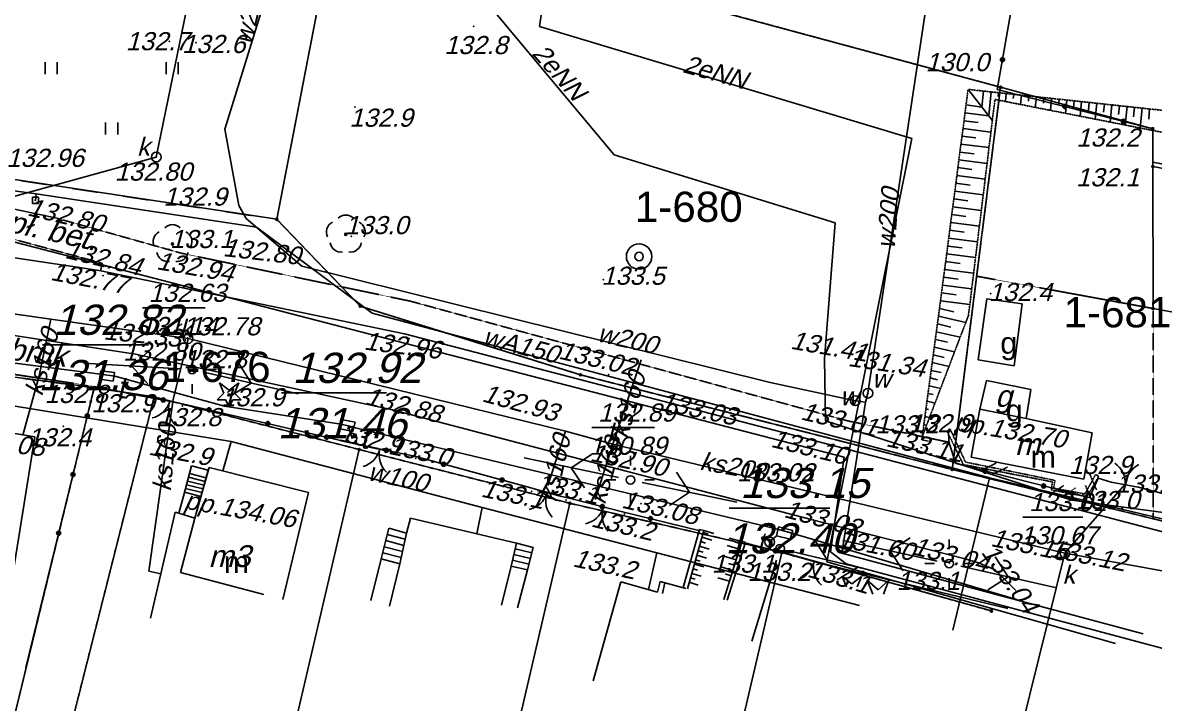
# Model space of a CAD drawing. Header units: millimetres. Extents: x -105266 to 178069, y 491 to 168574.
# Drawn here: x 30845 to 40214, y 80108 to 85741 of the extents above; entities that cross this region are included whole.
import ezdxf
from ezdxf.enums import TextEntityAlignment as Align

# ---------------------------------------------------------------- set-up
doc = ezdxf.new("R2010")
doc.units = ezdxf.units.MM
for name, pattern in [('1', [0]), ('14', [1, 1]), ('BGT', [0]), ('BUD', [0]), ('GDE', [0]), ('GUK', [2.8, 2.1, -0.7]), ('GUZ', [1.4, 0.7, -0.7]), ('KOC', [2.8, 2.1, -0.7]), ('KOJ', [0]), ('KOS', [2, 1, -1]), ('SCH', [0]), ('UPE', [0]), ('UPK', [0]), ('UPT', [0]), ('UPW', [0]), ('WSD', [2.45, 1.75, -0.7]), ('WSQ', [2.45, 1.75, -0.7])]:
    doc.linetypes.add(name, pattern=pattern)
for name, color, linetype in [('DZIALKI', 7, 'GDE'), ('EBTPO_L_2', 154, '1'), ('EBUOA_MZ_T_0', 14, 'Continuous'), ('EBUOA_T_0', 7, 'Continuous'), ('EBUPP_L_0', 7, '1'), ('EBUPP_MZ_L_1', 14, 'BUD'), ('KONTURY', 90, 'GUK'), ('NUMERY_DZIALEK', 7, 'Continuous'), ('PUNKTY', 7, 'Continuous'), ('SDROK_T_1', 11, 'Continuous'), ('SDRPK_L_0', 7, 'KOJ'), ('SDRPK_L_2', 11, 'KOC'), ('SDRPT_L_1', 7, '1'), ('SZOPO_L_0', 171, '1'), ('SZZPZ_L_1', 90, '1'), ('SZZPZ_L_2', 90, '1'), ('SZZPZ_L_3', 90, '1'), ('SZZPZ_L_7', 90, '1'), ('UEEOO_T_0', 1, 'Continuous'), ('UEEPA_L_0', 1, '1'), ('UEEPA_L_2', 1, '1'), ('UEEPON_L_0', 1, 'UPE'), ('UEEPON_L_3', 1, '14'), ('UKKOA_T_2', 23, 'Continuous'), ('UKKOC_T_0', 23, 'Continuous'), ('UKKOC_T_2', 14, 'Continuous'), ('UKKOO_T_2', 14, 'Continuous'), ('UKKPA_L_4', 14, '1'), ('UKKPOR_L_0', 14, 'UPK'), ('UTTOA_T_0', 30, 'Continuous'), ('UTTOC_T_0', 30, 'Continuous'), ('UTTPA_L_0', 30, '1'), ('UTTPA_L_2', 30, '1'), ('UTTPO_L_0', 30, 'UPT'), ('UTTPO_L_3', 30, '14'), ('UWWOA_T_0', 5, 'Continuous'), ('UWWOC_T_0', 5, 'Continuous'), ('UWWOO_T_0', 5, 'Continuous'), ('UWWPA_L_0', 5, '1'), ('UWWPO_L_0', 5, 'UPW'), ('UZYTKI', 90, 'GUZ'), ('WUKOS_T_1', 34, 'Continuous'), ('WUKOS_T_4', 34, 'Continuous'), ('WUKPS_L_0', 34, '1'), ('WUKPS_L_1', 34, '1'), ('WUKPS_L_2', 34, '1'), ('WUKPS_L_8', 34, '1')]:
    doc.layers.add(name, color=color, linetype=linetype)
doc.styles.get("Standard").update_dxf_attribs({"font": 'arial.ttf'})

# ---------------------------------------------------------------- blocks, each defined once
blk = doc.blocks.new('GRO')
at = {"linetype": 'Continuous'}
blk.add_circle((0, 0), 0.09, dxfattribs=at)

msp = doc.modelspace()

# ---------------------------------------------------------------- linework, layer by layer
at = {"layer": 'DZIALKI'}
for p, q in [((32948.92, 84113.63), (33447.92, 86690.63)), ((38940.92, 85206.63), (35549.92, 86121.63)), ((38940.92, 85206.63), (38540.92, 82043.63)), ((40199.92, 84863.63), (38940.92, 85206.63)), ((28154.92, 84838.63), (32948.92, 84113.63)), ((40200.92, 84550.63), (40199.92, 84863.63)), ((40419.92, 84509.63), (40200.92, 84550.63)), ((40200.92, 84550.63), (40202.92, 83375.63)), ((32948.92, 84113.63), (33639.92, 83394.63)), ((33639.92, 83394.63), (35462.92, 82826.63)), ((40202.92, 83375.63), (42171.92, 83016.63)), ((31437.92, 82720.63), (30364.92, 82860.63)), ((35462.92, 82826.63), (38540.92, 82043.63)), ((31437.92, 82720.63), (30338.92, 78201.63)), ((31932.92, 82643.63), (31075.92, 79251.63)), ((31932.92, 82643.63), (31437.92, 82720.63)), ((33630.92, 82208.63), (31932.92, 82643.63)), ((33630.92, 82208.63), (32839.92, 78817.63)), ((35374.92, 81763.63), (33630.92, 82208.63)), ((38540.92, 82043.63), (41849.92, 81232.63)), ((35374.92, 81763.63), (34586.92, 78388.63)), ((37130.92, 81357.63), (35374.92, 81763.63)), ((37130.92, 81357.63), (36333.92, 77957.63)), ((38864.92, 80872.63), (37130.92, 81357.63))]:
    msp.add_line(p, q, dxfattribs=at)
at = {"layer": 'EBTPO_L_2', "linetype": 'SCH'}
for p, q in [((32175.92, 81822.63), (32243.92, 82072.63)), ((32243.92, 82072.63), (32381.92, 82038.63)), ((32226.92, 82010.63), (32364.92, 81975.63)), ((32192.92, 81885.63), (32328.92, 81851.63)), ((32201.92, 81915.63), (32338.92, 81882.63)), ((32209.92, 81947.63), (32346.92, 81912.63)), ((32218.92, 81978.63), (32355.92, 81944.63)), ((32137.92, 81680.63), (32175.92, 81822.63)), ((32184.92, 81854.63), (32319.92, 81819.63)), ((33813.92, 81302.63), (33876.92, 81556.63)), ((33876.92, 81556.63), (34022.92, 81517.63)), ((33850.92, 81455.63), (34000.92, 81415.63)), ((33863.92, 81506.63), (34011.92, 81466.63)), ((34932.92, 81432.63), (35071.92, 81397.63)), ((33826.92, 81353.63), (33979.92, 81313.63)), ((33838.92, 81404.63), (33989.92, 81363.63)), ((34910.92, 81338.63), (35047.92, 81307.63)), ((34921.92, 81386.63), (35060.92, 81354.63)), ((35071.92, 81397.63), (35023.92, 81213.63)), ((34898.92, 81291.63), (35035.92, 81259.63)), ((36121.92, 81116.63), (36099.92, 81028.63)), ((36334.92, 81059.63), (36121.92, 81116.63)), ((36142.92, 81016.63), (36161.92, 81105.63))]:
    msp.add_line(p, q, dxfattribs=at)
at = {"layer": 'EBUPP_L_0', "linetype": '1'}
for p, q in [((38753.92, 82951.63), (38827.92, 83455.63)), ((38827.92, 83455.63), (39118.92, 83413.63)), ((39118.92, 83413.63), (39053.92, 82901.63)), ((39053.92, 82901.63), (38753.92, 82951.63)), ((38769.92, 82541.63), (38822.92, 82780.63)), ((38822.92, 82780.63), (39190.92, 82704.63)), ((39190.92, 82704.63), (39151.92, 82464.63)), ((38696.92, 82144.63), (38769.92, 82541.63)), ((38769.92, 82541.63), (39151.92, 82464.63)), ((39151.92, 82464.63), (39697.92, 82346.63)), ((30388.92, 82405.63), (30944.92, 82312.63)), ((30944.92, 82312.63), (30755.92, 81123.63)), ((39697.92, 82346.63), (39628.92, 81962.63)), ((39628.92, 81962.63), (38696.92, 82144.63)), ((32270.92, 81641.63), (32388.92, 82060.63)), ((32388.92, 82060.63), (33211.92, 81851.63)), ((33211.92, 81851.63), (32998.92, 80967.63)), ((31903.92, 80812.63), (32107.92, 81690.63)), ((32107.92, 81690.63), (32137.92, 81680.63)), ((32137.92, 81680.63), (32270.92, 81641.63)), ((34022.92, 81517.63), (34055.92, 81640.63)), ((34055.92, 81640.63), (34932.92, 81432.63)), ((33967.92, 81261.63), (34022.92, 81517.63)), ((34932.92, 81432.63), (34887.92, 81244.63)), ((33726.92, 80958.63), (33813.92, 81302.63)), ((33813.92, 81302.63), (33967.92, 81261.63)), ((34887.92, 81244.63), (35023.92, 81213.63)), ((35023.92, 81213.63), (34941.92, 80898.63)), ((35568.92, 80295.63), (35795.92, 81113.63)), ((35795.92, 81113.63), (36099.92, 81028.63))]:
    msp.add_line(p, q, dxfattribs=at)
at = {"layer": 'EBUPP_MZ_L_1', "linetype": 'BUD'}
for p, q in [((38769.92, 82541.63), (38822.92, 82780.63)), ((38822.92, 82780.63), (39190.92, 82704.63)), ((39190.92, 82704.63), (39151.92, 82464.63)), ((38696.92, 82144.63), (38769.92, 82541.63)), ((39151.92, 82464.63), (38769.92, 82541.63)), ((39151.92, 82464.63), (39697.92, 82346.63)), ((30388.92, 82405.63), (30944.92, 82312.63)), ((30944.92, 82312.63), (30755.92, 81123.63)), ((39697.92, 82346.63), (39628.92, 81962.63)), ((39628.92, 81962.63), (38696.92, 82144.63)), ((32311.92, 81788.63), (32381.92, 82038.63)), ((32381.92, 82038.63), (32388.92, 82060.63)), ((32388.92, 82060.63), (33211.92, 81851.63)), ((33211.92, 81851.63), (32998.92, 80967.63)), ((32270.92, 81641.63), (32311.92, 81788.63)), ((31903.92, 80812.63), (32107.92, 81690.63)), ((32107.92, 81690.63), (32137.92, 81680.63)), ((32137.92, 81680.63), (32270.92, 81641.63)), ((32270.92, 81641.63), (32150.92, 81191.63)), ((34022.92, 81517.63), (34055.92, 81640.63)), ((34055.92, 81640.63), (34932.92, 81432.63)), ((33967.92, 81261.63), (34022.92, 81517.63)), ((34932.92, 81432.63), (34887.92, 81244.63)), ((33726.92, 80958.63), (33813.92, 81302.63)), ((33813.92, 81302.63), (33967.92, 81261.63)), ((33967.92, 81261.63), (33882.92, 80911.63)), ((34807.92, 80919.63), (34887.92, 81244.63)), ((34887.92, 81244.63), (35023.92, 81213.63)), ((32150.92, 81191.63), (32840.92, 81008.63)), ((35023.92, 81213.63), (34941.92, 80898.63)), ((35568.92, 80295.63), (35795.92, 81113.63)), ((35795.92, 81113.63), (36099.92, 81028.63))]:
    msp.add_line(p, q, dxfattribs=at)
at = {"layer": 'KONTURY'}
for p, q in [((32948.92, 84113.63), (33447.92, 86690.63)), ((38940.92, 85206.63), (35549.92, 86121.63)), ((38742.92, 83642.63), (38940.92, 85206.63)), ((33639.92, 83394.63), (32948.92, 84113.63)), ((38742.92, 83642.63), (38540.92, 82043.63)), ((40202.92, 83375.63), (38742.92, 83642.63)), ((35462.92, 82826.63), (33639.92, 83394.63)), ((40204.92, 81635.63), (40202.92, 83375.63)), ((38540.92, 82043.63), (35462.92, 82826.63)), ((41849.92, 81232.63), (40204.92, 81635.63))]:
    msp.add_line(p, q, dxfattribs=at)
at = {"layer": 'SDRPK_L_0', "linetype": 'KOJ'}
for p, q in [((30334.92, 84290.63), (31127.92, 84122.63)), ((30444.92, 83845.63), (31295.92, 83717.63)), ((31295.92, 83717.63), (31490.92, 83688.63)), ((31490.92, 83688.63), (34004.92, 83164.63)), ((31778.92, 82997.63), (30355.92, 83214.63)), ((34004.92, 83164.63), (37522.92, 82249.63)), ((33906.92, 82535.63), (31778.92, 82997.63)), ((35725.92, 82058.63), (33906.92, 82535.63)), ((37522.92, 82249.63), (39147.92, 81825.63)), ((37372.92, 81630.63), (35725.92, 82058.63)), ((39147.92, 81825.63), (41929.92, 81095.63)), ((38635.92, 81305.63), (37372.92, 81630.63)), ((38758.92, 81270.63), (38635.92, 81305.63)), ((38895.92, 81212.63), (38758.92, 81270.63)), ((39065.92, 81040.63), (38895.92, 81212.63))]:
    msp.add_line(p, q, dxfattribs=at)
at = {"layer": 'SDRPK_L_2', "linetype": 'KOC'}
for p, q in [((30249.92, 84089.63), (31502.92, 83750.63)), ((31127.92, 84122.63), (32156.92, 83833.63)), ((32156.92, 83833.63), (34056.92, 83435.63)), ((31502.92, 83750.63), (31490.92, 83688.63)), ((34056.92, 83435.63), (37670.92, 82446.63)), ((29760.92, 82981.63), (31439.92, 82730.63)), ((37670.92, 82446.63), (38512.92, 82268.63))]:
    msp.add_line(p, q, dxfattribs=at)
at = {"layer": 'SDRPT_L_1', "linetype": 'KOS'}
for p, q in [((38496.92, 82361.63), (38524.92, 82373.63)), ((38632.92, 82083.63), (38496.92, 82361.63)), ((38524.92, 82373.63), (38649.92, 82104.63)), ((39369.92, 81940.63), (38632.92, 82083.63)), ((38649.92, 82104.63), (39389.92, 81953.63)), ((38902.92, 82095.63), (38774.92, 82034.63)), ((38996.92, 82062.63), (38868.92, 82001.63)), ((39638.92, 81840.63), (39726.92, 82001.63)), ((39752.92, 81986.63), (39655.92, 81817.63)), ((39679.92, 82003.63), (39734.92, 81873.63)), ((39726.92, 82001.63), (39752.92, 81986.63)), ((39463.92, 81911.63), (39345.92, 81833.63)), ((39360.92, 81874.63), (39369.92, 81940.63)), ((39389.92, 81953.63), (39380.92, 81888.63)), ((39380.92, 81888.63), (39638.92, 81840.63)), ((39561.92, 81891.63), (39443.92, 81813.63)), ((39642.92, 81911.63), (39697.92, 81781.63)), ((39655.92, 81817.63), (39360.92, 81874.63))]:
    msp.add_line(p, q, dxfattribs=at)
at = {"layer": 'SDRPT_L_1', "linetype": '1'}
for p, q in [((36311.92, 81065.63), (36448.92, 81546.63)), ((36483.92, 81537.63), (36347.92, 81055.63)), ((36448.92, 81546.63), (36483.92, 81537.63)), ((36797.92, 81447.63), (36649.92, 80968.63)), ((36676.92, 80961.63), (36827.92, 81440.63)), ((36827.92, 81440.63), (36797.92, 81447.63))]:
    msp.add_line(p, q, dxfattribs=at)
at = {"layer": 'SZOPO_L_0', "linetype": 'BGT'}
for p, q in [((38913.92, 85188.63), (39090.92, 86209.63)), ((40199.92, 84863.63), (38913.92, 85188.63)), ((40201.92, 84586.63), (40199.92, 84863.63)), ((42385.92, 84149.63), (40201.92, 84586.63)), ((31439.92, 82730.63), (30870.92, 80403.63)), ((31439.92, 82730.63), (31762.92, 82664.63)), ((31762.92, 82664.63), (32143.92, 82592.63)), ((32143.92, 82592.63), (33609.92, 82252.63)), ((38510.92, 82367.63), (38512.92, 82268.63)), ((38512.92, 82268.63), (38569.92, 82091.63)), ((33609.92, 82252.63), (34089.92, 82152.63)), ((34089.92, 82152.63), (35051.92, 81890.63)), ((38569.92, 82091.63), (39676.92, 81810.63)), ((35051.92, 81890.63), (35283.92, 81824.63)), ((39676.92, 81810.63), (39749.92, 81972.63)), ((39749.92, 81972.63), (39855.92, 81937.63)), ((39855.92, 81937.63), (40080.92, 81897.63)), ((40080.92, 81897.63), (41918.92, 81407.63)), ((35283.92, 81824.63), (35401.92, 81797.63)), ((35401.92, 81797.63), (35799.92, 81696.63)), ((35799.92, 81696.63), (36452.92, 81536.63)), ((36833.92, 81432.63), (37208.92, 81336.63)), ((37208.92, 81336.63), (37559.92, 81241.63)), ((37559.92, 81241.63), (39001.92, 80893.63))]:
    msp.add_line(p, q, dxfattribs=at)
for centre, radius in [((38956.92, 85434.63), 17), ((38956.92, 85434.63), 10), ((39472.92, 85047.63), 17), ((39472.92, 85047.63), 10), ((39957.92, 84924.63), 17), ((39957.92, 84924.63), 10), ((32008.92, 82618.63), 17), ((32008.92, 82618.63), 10), ((32387.92, 82536.63), 17), ((32387.92, 82536.63), 10), ((31380.92, 82487.63), 17), ((31380.92, 82487.63), 10), ((32874.92, 82423.63), 17), ((32874.92, 82423.63), 10), ((33361.92, 82310.63), 17), ((33361.92, 82310.63), 10), ((33854.92, 82201.63), 17), ((33854.92, 82201.63), 10), ((34330.92, 82086.63), 17), ((34330.92, 82086.63), 10), ((31261.92, 82001.63), 17), ((31261.92, 82001.63), 10), ((38811.92, 82029.63), 17), ((38811.92, 82029.63), 10), ((34813.92, 81955.63), 17), ((34813.92, 81955.63), 10), ((39296.92, 81906.63), 17), ((39296.92, 81906.63), 10), ((35643.92, 81736.63), 17), ((35643.92, 81736.63), 10), ((36042.92, 81637.63), 17), ((36042.92, 81637.63), 10), ((31142.92, 81516.63), 17), ((31142.92, 81516.63), 10), ((37075.92, 81370.63), 17), ((37075.92, 81370.63), 10), ((37802.92, 81182.63), 17), ((37802.92, 81182.63), 10)]:
    msp.add_circle(centre, radius, dxfattribs=at)
at = {"layer": 'SZOPO_L_0', "linetype": '1'}
for centre, start, end in [((31870.92, 82664.63), 283.000166, 342.999835), ((32252.92, 82546.63), 163.000165, 222.999835), ((33607.92, 82260.63), 286.000165, 345.999835), ((33995.92, 82164.63), 166.000165, 225.999835), ((39773.92, 81929.63), 356.000165, 55.999835), ((40173.92, 81903.63), 116.000165, 175.999834), ((34995.92, 81908.63), 282.000165, 341.999834), ((35375.92, 81782.63), 162.000165, 221.999835), ((35461.92, 81789.63), 282.000165, 341.999834), ((35841.92, 81665.63), 162.000165, 221.999835), ((37200.92, 81320.63), 288.000165, 347.999835), ((37590.92, 81234.63), 168.000166, 227.999835)]:
    msp.add_arc(centre, 200, start, end, dxfattribs=at)
at = {"layer": 'SZZPZ_L_1', "linetype": '1'}
for p, q in [((32474.92, 82760.63), (32554.92, 82700.63)), ((32510.92, 82674.63), (32474.92, 82760.63)), ((32554.92, 82700.63), (32634.92, 82760.63)), ((32634.92, 82760.63), (32598.92, 82674.63)), ((32454.92, 82620.63), (32510.92, 82674.63)), ((32598.92, 82674.63), (32654.92, 82620.63)), ((32524.92, 82620.63), (32454.92, 82620.63)), ((32554.92, 82560.63), (32524.92, 82620.63)), ((32584.92, 82620.63), (32554.92, 82560.63)), ((32654.92, 82620.63), (32584.92, 82620.63)), ((37628.92, 81157.63), (37708.92, 81097.63)), ((37664.92, 81071.63), (37628.92, 81157.63)), ((37708.92, 81097.63), (37788.92, 81157.63)), ((37788.92, 81157.63), (37752.92, 81071.63))]:
    msp.add_line(p, q, dxfattribs=at)
msp.add_circle((32554.92, 82660.63), 9, dxfattribs=at)
msp.add_point((32554.92, 82660.63), dxfattribs=at)
at = {"layer": 'SZZPZ_L_2', "linetype": '1'}
for centre in [(33519.92, 83988.63), (32085.92, 83909.63)]:
    msp.add_circle(centre, 9, dxfattribs=at)
for centre, start, end in [((33519.92, 84058.63), 45.000637, 134.999363), ((32085.92, 83979.63), 45.000637, 134.999363), ((33449.92, 84008.63), 117.000637, 206.999363), ((33589.91, 84008.63), 333.000637, 62.999363), ((32015.92, 83929.63), 117.000637, 206.999363), ((32155.91, 83929.63), 333.000637, 62.999363), ((33479.92, 83932.63), 189.000636, 278.999364), ((33559.92, 83932.63), 261.000636, 350.999364), ((32045.92, 83853.63), 189.000636, 278.999364), ((32125.92, 83853.63), 261.000636, 350.999364)]:
    msp.add_arc(centre, 90, start, end, dxfattribs=at)
for p in [(33519.92, 83988.63), (32085.92, 83909.63)]:
    msp.add_point(p, dxfattribs=at)
at = {"layer": 'SZZPZ_L_3', "linetype": '1'}
for p, q in [((37836.92, 81127.63), (37926.92, 81047.63)), ((37882.92, 81011.63), (37836.92, 81127.63)), ((37926.92, 81047.63), (38016.92, 81127.63)), ((38016.92, 81127.63), (37970.92, 81011.63))]:
    msp.add_line(p, q, dxfattribs=at)
at = {"layer": 'SZZPZ_L_7', "linetype": '1'}
for p, q in [((31031.92, 85314.63), (31031.92, 85414.63)), ((31131.92, 85314.63), (31131.92, 85414.63)), ((32031.92, 85314.63), (32031.92, 85414.63)), ((32131.92, 85314.63), (32131.92, 85414.63)), ((31531.92, 84914.63), (31531.92, 84814.63)), ((31631.92, 84914.63), (31631.92, 84814.63))]:
    msp.add_line(p, q, dxfattribs=at)
at = {"layer": 'UEEPA_L_0', "linetype": '1'}
for centre in [(32248.92, 82870.63), (35876.92, 81956.63), (38514.92, 81264.63)]:
    msp.add_circle(centre, 35, dxfattribs=at)
at = {"layer": 'UEEPA_L_2', "linetype": '1'}
for p, q in [((32248.92, 82990.63), (32248.92, 83070.63)), ((32128.92, 82870.63), (32048.92, 82870.63)), ((32368.92, 82870.63), (32448.92, 82870.63)), ((32248.92, 82750.63), (32248.92, 82670.63)), ((35876.92, 82076.63), (35876.92, 82156.63)), ((35756.92, 81956.63), (35676.92, 81956.63)), ((35996.92, 81956.63), (36076.92, 81956.63)), ((35876.92, 81836.63), (35876.92, 81756.63)), ((38514.92, 81384.63), (38514.92, 81464.63)), ((38394.92, 81264.63), (38314.92, 81264.63)), ((38634.92, 81264.63), (38714.92, 81264.63)), ((38514.92, 81144.63), (38514.92, 81064.63))]:
    msp.add_line(p, q, dxfattribs=at)
for centre in [(32248.92, 82870.63), (35876.92, 81956.63), (38514.92, 81264.63)]:
    msp.add_circle(centre, 35, dxfattribs=at)
at = {"layer": 'UEEPON_L_0', "linetype": 'UPE'}
for p, q in [((35124.92, 85709.63), (35316.92, 87127.63)), ((35741.92, 84647.63), (34770.92, 85809.63)), ((38205.92, 84782.63), (35124.92, 85709.63)), ((37501.92, 81279.63), (38205.92, 84782.63)), ((37571.92, 84084.63), (35741.92, 84647.63)), ((37483.92, 82960.63), (37571.92, 84084.63)), ((37491.92, 82446.63), (37483.92, 82960.63)), ((38344.92, 82169.63), (37491.92, 82446.63)), ((39530.92, 81788.63), (38344.92, 82169.63)), ((40388.92, 81674.63), (39530.92, 81788.63)), ((39891.92, 80602.63), (37501.92, 81279.63))]:
    msp.add_line(p, q, dxfattribs=at)
at = {"layer": 'UEEPON_L_3', "linetype": '1'}
for p, q in [((31749.92, 82899.63), (31897.92, 83031.63)), ((32148.92, 82876.63), (31350.92, 82922.63)), ((32735.92, 82758.63), (32630.92, 82926.63)), ((31749.92, 82899.63), (31880.92, 82751.63)), ((32345.92, 82848.63), (33125.92, 82668.63)), ((32735.92, 82758.63), (32567.92, 82653.63)), ((35386.92, 82057.63), (35552.92, 82166.63)), ((35778.92, 81976.63), (34995.92, 82139.63)), ((35386.92, 82057.63), (35495.92, 81892.63)), ((36366.92, 81855.63), (36257.92, 82020.63)), ((35974.92, 81936.63), (36757.92, 81773.63)), ((36366.92, 81855.63), (36200.92, 81746.63)), ((38416.92, 81285.63), (37634.92, 81455.63)), ((38025.92, 81370.63), (38192.92, 81477.63)), ((38025.92, 81370.63), (38133.92, 81204.63)), ((38612.92, 81242.63), (39392.92, 81065.63)), ((39002.92, 81153.63), (38896.92, 81321.63)), ((39002.92, 81153.63), (38834.92, 81048.63))]:
    msp.add_line(p, q, dxfattribs=at)
at = {"layer": 'UKKOC_T_2', "linetype": 'Continuous'}
for p, q in [((31835.92, 83380.63), (32356.92, 83380.63)), ((35555.92, 82389.63), (36076.92, 82389.63)), ((39123.92, 81648.63), (39622.92, 81648.63))]:
    msp.add_line(p, q, dxfattribs=at)
at = {"layer": 'UKKPA_L_4'}
for centre in [(31950.92, 84628.63), (32214.92, 83126.63), (33572.92, 82302.63), (35731.92, 82252.63), (39472.92, 81349.63)]:
    msp.add_circle(centre, 40, dxfattribs=at)
for p in [(31950.92, 84628.63), (32214.92, 83126.63), (37842.92, 82674.63), (37738.92, 82612.63), (33572.92, 82302.63), (35731.92, 82252.63), (37028.92, 81443.63), (39472.92, 81349.63)]:
    msp.add_point(p, dxfattribs=at)
at = {"layer": 'UKKPOR_L_0', "linetype": 'UPK'}
for p, q in [((31950.92, 84628.63), (32671.92, 88128.63)), ((30373.92, 84193.63), (31950.92, 84628.63)), ((30049.92, 83430.63), (31078.92, 83286.63)), ((31078.92, 83286.63), (30980.92, 82817.63)), ((31078.92, 83286.63), (32214.92, 83126.63)), ((32214.92, 83126.63), (32089.92, 82622.63)), ((32214.92, 83126.63), (35339.92, 82361.63)), ((35731.92, 82252.63), (35964.92, 82951.63)), ((30980.92, 82817.63), (30845.92, 82328.63)), ((32089.92, 82622.63), (31890.92, 81201.63)), ((35339.92, 82361.63), (35192.92, 81909.63)), ((35339.92, 82361.63), (35731.92, 82252.63)), ((35731.92, 82252.63), (35585.92, 81795.63)), ((35731.92, 82252.63), (39472.92, 81349.63)), ((39472.92, 81349.63), (39972.92, 81921.63)), ((38848.92, 78830.63), (39472.92, 81349.63)), ((39472.92, 81349.63), (41823.92, 80927.63)), ((31890.92, 81201.63), (31988.92, 81178.63))]:
    msp.add_line(p, q, dxfattribs=at)
at = {"layer": 'UTTOC_T_0', "linetype": 'Continuous'}
for p, q in [((31008.92, 83074.63), (31885.92, 83074.63)), ((32987.92, 82676.63), (33856.92, 82676.63)), ((36693.92, 81723.63), (37526.92, 81723.63))]:
    msp.add_line(p, q, dxfattribs=at)
at = {"layer": 'UTTPA_L_0', "linetype": '1'}
msp.add_line((37086.92, 81495.63), (37028.92, 81443.63), dxfattribs=at)
msp.add_circle((37028.92, 81443.63), 40, dxfattribs=at)
at = {"layer": 'UTTPA_L_2', "linetype": '1'}
msp.add_circle((37115.92, 81388.63), 35, dxfattribs=at)
at = {"layer": 'UTTPO_L_0', "linetype": 'UPT'}
for p, q in [((28123.92, 83259.63), (31488.92, 82832.63)), ((31479.92, 82790.63), (31490.92, 82860.63)), ((31488.92, 82832.63), (31608.92, 82815.63)), ((31490.92, 82860.63), (31605.92, 82845.63)), ((31605.92, 82845.63), (31593.92, 82773.63)), ((31593.92, 82773.63), (31479.92, 82790.63)), ((31608.92, 82815.63), (32516.92, 82568.63)), ((32516.92, 82568.63), (33478.92, 82419.63)), ((33463.92, 82381.63), (33482.92, 82455.63)), ((33482.92, 82455.63), (33598.92, 82433.63)), ((33578.92, 82357.63), (33463.92, 82381.63)), ((33478.92, 82419.63), (33540.92, 82403.63)), ((33540.92, 82403.63), (33572.92, 82302.63)), ((33540.92, 82403.63), (33600.92, 82388.63)), ((33598.92, 82433.63), (33578.92, 82357.63)), ((33600.92, 82388.63), (37094.92, 81549.63)), ((37102.92, 81569.63), (37086.92, 81495.63)), ((37094.92, 81549.63), (37213.92, 81517.63)), ((37219.92, 81537.63), (37102.92, 81569.63)), ((37198.92, 81466.63), (37219.92, 81537.63)), ((37213.92, 81517.63), (39073.92, 80966.63)), ((37086.92, 81495.63), (37198.92, 81466.63))]:
    msp.add_line(p, q, dxfattribs=at)
at = {"layer": 'UTTPO_L_3', "linetype": '1'}
for p, q in [((37504.92, 81295.63), (37400.92, 81463.63)), ((37212.92, 81365.63), (37893.92, 81201.63)), ((37086.92, 81292.63), (36880.92, 80623.63)), ((37757.92, 81234.63), (37588.92, 81130.63))]:
    msp.add_line(p, q, dxfattribs=at)
at = {"layer": 'UWWPA_L_0', "linetype": '1'}
for p, q in [((30925.92, 84245.63), (30925.92, 84295.63)), ((30925.92, 84295.63), (30975.92, 84295.63)), ((30975.92, 84245.63), (30925.92, 84245.63)), ((30975.92, 84295.63), (30975.92, 84245.63))]:
    msp.add_line(p, q, dxfattribs=at)
for centre, radius in [((35947.92, 83805.63), 105), ((35947.92, 83805.63), 35), ((37738.92, 82612.63), 40), ((37842.92, 82674.63), 40)]:
    msp.add_circle(centre, radius, dxfattribs=at)
msp.add_point((30950.92, 84270.63), dxfattribs=at)
at = {"layer": 'UWWPO_L_0', "linetype": 'UPW'}
for p, q in [((32519.92, 84859.63), (32948.92, 86249.63)), ((37842.92, 82674.63), (38318.92, 85839.63)), ((32634.92, 84227.63), (32519.92, 84859.63)), ((32462.92, 83487.63), (28101.92, 84621.63)), ((30956.92, 84324.63), (29106.92, 84565.63)), ((30956.92, 84324.63), (30950.92, 84270.63)), ((32781.92, 84047.63), (30956.92, 84324.63)), ((32694.92, 84121.63), (32634.92, 84227.63)), ((33156.92, 83725.63), (32694.92, 84121.63)), ((33738.92, 83336.63), (32781.92, 84047.63)), ((33156.92, 83725.63), (37033.92, 82762.63)), ((37645.92, 82146.63), (32462.92, 83487.63)), ((38848.92, 81974.63), (33738.92, 83336.63)), ((37033.92, 82762.63), (37738.92, 82612.63)), ((32571.92, 82275.63), (30176.92, 82667.63)), ((37823.92, 82601.63), (37842.92, 82674.63)), ((37626.92, 81351.63), (37823.92, 82601.63)), ((37738.92, 82612.63), (37823.92, 82601.63)), ((32571.92, 82275.63), (32502.92, 82031.63)), ((34647.92, 81729.63), (32571.92, 82275.63)), ((37531.92, 81361.63), (37645.92, 82146.63)), ((38848.92, 81974.63), (38544.92, 80712.63)), ((41019.92, 81457.63), (38848.92, 81974.63)), ((34647.92, 81729.63), (34603.92, 81511.63)), ((36094.92, 81354.63), (34647.92, 81729.63)), ((36094.92, 81354.63), (36024.92, 81049.63)), ((37771.92, 80916.63), (36094.92, 81354.63)), ((37661.92, 81262.63), (37531.92, 81361.63)), ((40120.92, 80682.63), (37626.92, 81351.63)), ((40770.92, 80432.63), (37661.92, 81262.63))]:
    msp.add_line(p, q, dxfattribs=at)
at = {"layer": 'UZYTKI'}
for p, q in [((33447.92, 86690.63), (32948.92, 84113.63)), ((38940.92, 85206.63), (35549.92, 86121.63)), ((38742.92, 83642.63), (38940.92, 85206.63)), ((28154.92, 84838.63), (32948.92, 84113.63)), ((32948.92, 84113.63), (33639.92, 83394.63)), ((38540.92, 82043.63), (38742.92, 83642.63)), ((40202.92, 83375.63), (38742.92, 83642.63)), ((33639.92, 83394.63), (35462.92, 82826.63)), ((40204.92, 81635.63), (40202.92, 83375.63)), ((31437.92, 82720.63), (30364.92, 82860.63)), ((35462.92, 82826.63), (38540.92, 82043.63)), ((30338.92, 78201.63), (31437.92, 82720.63)), ((31932.92, 82643.63), (31075.92, 79251.63)), ((31437.92, 82720.63), (31932.92, 82643.63)), ((33630.92, 82208.63), (31932.92, 82643.63)), ((35374.92, 81763.63), (33630.92, 82208.63)), ((38540.92, 82043.63), (40204.92, 81635.63)), ((37130.92, 81357.63), (35374.92, 81763.63)), ((41849.92, 81232.63), (40204.92, 81635.63)), ((38864.92, 80872.63), (37130.92, 81357.63))]:
    msp.add_line(p, q, dxfattribs=at)
at = {"layer": 'WUKPS_L_0', "linetype": '1'}
for p in [(31167.92, 84103.63), (33566.92, 83972.63), (32056.92, 83865.63), (32673.92, 83869.63), (32185.92, 83801.63), (31530.92, 83724.63), (31508.92, 83647.63), (32144.92, 83237.63), (32157.92, 83244.63), (32191.92, 83113.63), (32211.92, 83130.63), (34043.92, 83126.63), (31804.92, 82987.63), (32259.92, 82840.63), (32260.92, 82876.63), (35695.92, 82827.63), (31441.92, 82704.63), (31759.92, 82660.63), (32545.92, 82653.63), (32166.92, 82567.63), (36231.92, 82591.63), (33957.92, 82511.63), (37690.92, 82440.63), (38517.92, 82374.63), (38291.92, 82304.63), (33689.92, 82226.63), (37534.92, 82238.63), (38513.92, 82257.63), (34098.92, 82136.63), (35772.92, 82053.63), (35795.92, 82041.63), (39742.92, 81995.63), (40117.92, 81891.63), (35057.92, 81863.63), (35342.92, 81791.63), (39697.92, 81801.63), (35963.92, 81759.63), (35824.92, 81674.63), (37389.92, 81624.63), (36850.92, 81430.63), (37225.92, 81327.63), (39673.92, 81342.63), (37572.92, 81231.63), (38516.92, 81268.63), (38693.92, 81289.63), (38934.92, 81166.63)]:
    msp.add_point(p, dxfattribs=at)
at = {"layer": 'WUKPS_L_1', "linetype": '1'}
for p, q in [((38871.92, 84933.63), (38671.92, 85188.63)), ((38799.92, 85174.63), (38785.92, 85042.63)), ((38862.92, 85167.63), (38842.92, 84971.63)), ((38923.92, 85160.63), (38920.92, 85130.63)), ((38986.92, 85154.63), (38980.92, 85088.63)), ((39049.92, 85147.63), (39045.92, 85112.63)), ((39112.92, 85141.63), (39104.92, 85064.63)), ((39174.92, 85133.63), (39170.92, 85092.63)), ((39237.92, 85127.63), (39227.92, 85039.63)), ((39299.92, 85120.63), (39295.92, 85074.63)), ((39361.92, 85114.63), (39352.92, 85015.63)), ((39424.92, 85107.63), (39419.92, 85055.63)), ((39487.92, 85100.63), (39476.92, 84991.63)), ((39549.92, 85093.63), (39543.92, 85036.63)), ((39611.92, 85087.63), (39600.92, 84966.63)), ((39674.92, 85080.63), (39668.92, 85017.63)), ((39737.92, 85074.63), (39723.92, 84942.63)), ((38645.92, 84994.63), (38843.92, 84969.63)), ((38654.92, 85059.63), (38785.92, 85042.63)), ((39800.92, 85066.63), (39792.92, 84999.63)), ((39862.92, 85060.63), (39847.92, 84918.63)), ((39924.92, 85053.63), (39917.92, 84979.63)), ((39987.92, 85047.63), (39972.92, 84893.63)), ((40049.92, 85040.63), (40041.92, 84961.63)), ((40112.92, 85033.63), (40096.92, 84869.63)), ((40174.92, 85026.63), (40166.92, 84941.63)), ((38637.92, 84929.63), (38753.92, 84915.63)), ((38621.92, 84800.63), (38736.92, 84786.63)), ((38629.92, 84864.63), (38859.92, 84835.63)), ((38612.92, 84735.63), (38843.92, 84706.63)), ((38595.92, 84605.63), (38828.92, 84576.63)), ((38603.92, 84670.63), (38720.92, 84655.63)), ((38587.92, 84541.63), (38703.92, 84526.63)), ((38578.92, 84476.63), (38811.92, 84446.63)), ((38561.92, 84346.63), (38796.92, 84316.63)), ((38570.92, 84411.63), (38687.92, 84396.63)), ((38552.92, 84282.63), (38670.92, 84267.63)), ((38536.92, 84152.63), (38653.92, 84137.63)), ((38544.92, 84217.63), (38780.92, 84187.63)), ((38528.92, 84086.63), (38764.92, 84057.63)), ((38510.92, 83957.63), (38748.92, 83927.63)), ((38519.92, 84022.63), (38638.92, 84007.63)), ((38502.92, 83892.63), (38621.92, 83877.63)), ((38485.92, 83763.63), (38605.92, 83748.63)), ((38493.92, 83828.63), (38732.92, 83797.63)), ((38477.92, 83698.63), (38716.92, 83668.63)), ((38468.92, 83633.63), (38588.92, 83618.63)), ((38451.92, 83504.63), (38572.92, 83489.63)), ((38459.92, 83569.63), (38700.92, 83538.63)), ((38443.92, 83439.63), (38685.92, 83409.63)), ((38425.92, 83311.63), (38652.92, 83259.63)), ((38435.92, 83375.63), (38554.92, 83347.63)), ((38417.92, 83247.63), (38527.92, 83221.63)), ((38400.92, 83119.63), (38501.92, 83096.63)), ((38408.92, 83183.63), (38605.92, 83137.63)), ((38391.92, 83056.63), (38558.92, 83017.63)), ((38374.92, 82927.63), (38513.92, 82895.63)), ((38382.92, 82992.63), (38473.92, 82970.63)), ((38365.92, 82863.63), (38447.92, 82845.63)), ((38348.92, 82736.63), (38443.92, 82712.63)), ((38356.92, 82800.63), (38418.92, 82785.63)), ((38339.92, 82672.63), (38382.92, 82662.63)), ((38321.92, 82544.63), (38343.92, 82539.63)), ((38331.92, 82609.63), (38397.92, 82592.63)), ((38313.92, 82480.63), (38350.92, 82472.63)), ((38296.92, 82353.63), (38304.92, 82350.63)), ((38304.92, 82416.63), (38317.92, 82411.63)), ((38287.92, 82289.63), (38342.92, 82276.63)), ((38278.92, 82224.63), (38292.92, 82222.63)), ((36479.92, 81520.63), (36520.92, 81508.63)), ((36484.92, 81537.63), (36566.92, 81513.63)), ((36458.92, 81446.63), (36498.92, 81433.63)), ((36468.92, 81483.63), (36550.92, 81459.63)), ((36694.92, 81474.63), (36797.92, 81447.63)), ((36790.92, 81428.63), (36740.92, 81443.63)), ((36426.92, 81333.63), (36505.92, 81310.63)), ((36436.92, 81370.63), (36477.92, 81359.63)), ((36447.92, 81408.63), (36527.92, 81384.63)), ((36750.92, 81295.63), (36650.92, 81325.63)), ((36777.92, 81383.63), (36677.92, 81414.63)), ((36763.92, 81340.63), (36714.92, 81355.63)), ((36405.92, 81258.63), (36482.92, 81236.63)), ((36415.92, 81296.63), (36454.92, 81285.63)), ((36722.92, 81207.63), (36625.92, 81237.63)), ((36736.92, 81252.63), (36687.92, 81266.63)), ((36373.92, 81145.63), (36411.92, 81135.63)), ((36383.92, 81183.63), (36460.92, 81161.63)), ((36394.92, 81221.63), (36432.92, 81209.63)), ((36695.92, 81119.63), (36600.92, 81147.63)), ((36709.92, 81164.63), (36661.92, 81178.63)), ((36362.92, 81109.63), (36437.92, 81086.63))]:
    msp.add_line(p, q, dxfattribs=at)
at = {"layer": 'WUKPS_L_1', "linetype": 'WSD'}
for p, q in [((38893.92, 85105.63), (38674.92, 83317.63)), ((40619.92, 84766.63), (38893.92, 85105.63)), ((38674.92, 83317.63), (38291.92, 82315.63)), ((36484.92, 81537.63), (36347.92, 81055.63)), ((36797.92, 81447.63), (36649.92, 80968.63))]:
    msp.add_line(p, q, dxfattribs=at)
at = {"layer": 'WUKPS_L_2', "linetype": 'WSQ'}
for p, q in [((38441.92, 83425.63), (38671.92, 85188.63)), ((38671.92, 85188.63), (40575.92, 84983.63)), ((38291.92, 82315.63), (38441.92, 83425.63))]:
    msp.add_line(p, q, dxfattribs=at)
at = {"layer": 'WUKPS_L_8', "linetype": '1'}
for p in [(34578.92, 85711.63), (32058.92, 85587.63), (32278.92, 85576.63), (33596.92, 85042.63), (32515.92, 84282.63), (35651.92, 83613.63), (38859.92, 83499.63), (31180.92, 82400.63), (32397.92, 82133.63), (35839.92, 81151.63)]:
    msp.add_point(p, dxfattribs=at)

# ---------------------------------------------------------------- block references
at = {"layer": 'PUNKTY', "xscale": 100, "yscale": 100, "zscale": 100}
for p in [(38940.92, 85206.63), (40199.92, 84863.63), (40200.92, 84550.63), (32948.92, 84113.63), (33639.92, 83394.63), (40202.92, 83375.63), (35462.92, 82826.63), (31437.92, 82720.63), (31932.92, 82643.63), (33630.92, 82208.63), (38540.92, 82043.63), (35374.92, 81763.63), (37130.92, 81357.63), (38864.92, 80872.63)]:
    msp.add_blockref('GRO', p, dxfattribs=at)

# ---------------------------------------------------------------- texts
at = {"layer": 'EBUOA_MZ_T_0', "oblique": 15}
for s, p in [('g', (38964.92, 82623.63)), ('m', (39162.92, 82252.63)), ('m3', (32556.92, 81326.63))]:
    msp.add_text(s, height=180, dxfattribs=at).set_placement(p, align=Align.MIDDLE)
at = {"layer": 'EBUOA_T_0'}
for s, p in [('g', (38938.92, 83180.63)), ('g', (38983.92, 82622.63)), ('m', (39188.92, 82239.63)), ('m', (32509.92, 81367.63))]:
    msp.add_text(s, height=180, dxfattribs=at).set_placement(p, align=Align.TOP_LEFT)
at = {"layer": 'NUMERY_DZIALEK'}
for s, p in [('1-680', (35912.92, 84342.63)), ('1-681', (39461.92, 83469.63)), ('1-676', (32004.92, 83017.63))]:
    msp.add_text(s, height=250, dxfattribs=at).set_placement(p, align=Align.TOP_LEFT)
at = {"layer": 'SDROK_T_1', "oblique": 15}
for s, rotation, p in [('ch. pł. bet.', 347.490007, (30891.92, 84043.63)), ('ch. polbruk', 352.619998, (30595.92, 83038.63))]:
    msp.add_text(s, height=180, rotation=rotation, dxfattribs=at).set_placement(p, align=Align.MIDDLE)
at = {"layer": 'UEEOO_T_0', "oblique": 15}
for rotation, p in [(311.489992, (35287.92, 85331.63)), (344.250011, (36578.92, 85332.63))]:
    msp.add_text('2eNN', height=150, rotation=rotation, dxfattribs=at).set_placement(p, align=Align.MIDDLE)
at = {"layer": 'UKKOA_T_2', "oblique": 15}
for p in [(31842.92, 84718.63), (32193.92, 83213.63), (35734.92, 82352.63), (39504.92, 81177.63)]:
    msp.add_text('k', height=150, dxfattribs=at).set_placement(p, align=Align.MIDDLE)
at = {"layer": 'UKKOC_T_0', "oblique": 15}
msp.add_text('132.80', height=150, dxfattribs=at).set_placement((31926.92, 84508.63), align=Align.MIDDLE)
at = {"layer": 'UKKOC_T_2', "oblique": 15}
for s, p in [('132.63', (31888.92, 83580.63)), ('131.14', (31815.92, 83305.63)), ('132.89', (35608.92, 82589.63)), ('130.89', (35535.92, 82314.63)), ('133.01', (39176.92, 81848.63)), ('130.67', (39103.92, 81573.63))]:
    msp.add_text(s, height=150, dxfattribs=at).set_placement(p, align=Align.TOP_LEFT)
for s, rotation, p in [('132.33', 354.149988, (31837.92, 83162.63)), ('133.15', 348.480002, (39180.92, 81420.63))]:
    msp.add_text(s, height=150, rotation=rotation, dxfattribs=at).set_placement(p, align=Align.MIDDLE)
at = {"layer": 'UKKOO_T_2', "oblique": 15}
for s, rotation, p in [('ks160', 75.33001, (31001.92, 82933.63)), ('ks160', 73.530009, (35853.92, 82579.63)), ('ks160', 85.139992, (32017.92, 82142.63)), ('ks160', 77.039989, (35245.92, 82055.63)), ('ks160', 74.699993, (35663.92, 82035.63)), ('ks200', 350.009991, (36731.92, 82071.63))]:
    msp.add_text(s, height=150, rotation=rotation, dxfattribs=at).set_placement(p, align=Align.MIDDLE)
at = {"layer": 'UTTOA_T_0', "oblique": 15}
for height, p in [(180, (31656.92, 82721.63)), (180, (33669.92, 82304.63)), (150, (36954.92, 81444.63))]:
    msp.add_text('t', height=height, dxfattribs=at).set_placement(p, align=Align.MIDDLE)
at = {"layer": 'UTTOC_T_0', "oblique": 15}
for s, p in [('132.82', (31097.92, 83407.63)), ('132.92', (33077.92, 83009.63)), ('131.36', (30974.92, 82949.63)), ('131.46', (32954.92, 82551.63)), ('133.15', (36783.92, 82056.63)), ('132.40', (36660.92, 81598.63))]:
    msp.add_text(s, height=250, dxfattribs=at).set_placement(p, align=Align.TOP_LEFT)
msp.add_text('131.60', height=150, rotation=349.200013, dxfattribs=at).set_placement((37911.92, 81419.63), align=Align.MIDDLE)
at = {"layer": 'UWWOA_T_0', "oblique": 15}
for p in [(37952.92, 82794.63), (37687.92, 82649.63)]:
    msp.add_text('w', height=150, dxfattribs=at).set_placement(p, align=Align.MIDDLE)
at = {"layer": 'UWWOC_T_0', "oblique": 15}
msp.add_text('132.96', height=150, dxfattribs=at).set_placement((31030.92, 84622.63), align=Align.MIDDLE)
for s, rotation, p in [('131.41', 350.190008, (37523.92, 83062.63)), ('131.34', 351.540008, (38000.92, 82927.63))]:
    msp.add_text(s, height=150, rotation=rotation, dxfattribs=at).set_placement(p, align=Align.MIDDLE)
at = {"layer": 'UWWOO_T_0', "oblique": 15}
for s, rotation, p in [('w200', 76.499994, (32722.92, 85811.63)), ('w200', 85.320008, (38008.92, 84120.63)), ('w200', 347.30999, (35853.92, 83123.63)), ('wA150', 345.419995, (34971.92, 83070.63)), ('w100', 348.209991, (33954.92, 81979.63))]:
    msp.add_text(s, height=150, rotation=rotation, dxfattribs=at).set_placement(p, align=Align.MIDDLE)
at = {"layer": 'WUKOS_T_1', "oblique": 15}
for s, rotation, p in [('132.80', 346.680001, (31205.92, 84146.63)), ('132.80', 353.430004, (32825.92, 83847.63)), ('132.84', 346.500012, (31516.92, 83793.63)), ('132.94', 350.190008, (32275.92, 83720.63)), ('132.77', 349.200013, (31397.92, 83626.63)), ('132.96', 352.799987, (33992.92, 83070.63)), ('133.02', 346.769996, (35604.92, 82961.63)), ('132.93', 344.43, (34968.92, 82595.63)), ('132.88', 345.50999, (33999.92, 82577.63)), ('133.03', 348.030001, (36440.92, 82545.63)), ('133.01', 346.769996, (37607.92, 82458.63)), ('132.9', 347.400012, (33727.92, 82296.63)), ('133.10', 346.230001, (37360.92, 82228.63)), ('133.11', 347.75999, (38314.92, 82242.63)), ('133.0', 348.300013, (34136.92, 82194.63)), ('132.90', 347.940007, (35863.92, 82122.63)), ('133.1', 347.400012, (35359.92, 81883.63)), ('133.1', 348.480002, (34903.92, 81840.63)), ('133.08', 346.85999, (36125.92, 81728.63)), ('133.02', 344.88, (37468.92, 81639.63)), ('133.2', 346.500012, (35815.92, 81584.63)), ('133.04', 346.050012, (38529.92, 81338.63)), ('133.12', 348.840007, (39665.92, 81333.63)), ('133.04', 305.280011, (39020.92, 81140.63)), ('133.1', 343.709989, (37604.92, 81156.63))]:
    msp.add_text(s, height=150, rotation=rotation, dxfattribs=at).set_placement(p, align=Align.MIDDLE)
for s, p in [('133.0', (33775.92, 84065.63)), ('133.1', (32326.92, 83950.63)), ('132.78', (32489.92, 83228.63)), ('132.80', (31995.92, 83019.63)), ('132.8', (32438.92, 82956.63)), ('132.8', (31288.92, 82668.63)), ('132.9', (31675.92, 82591.63)), ('132.9', (32749.92, 82640.63)), ('132.8', (32225.92, 82476.63)), ('133.2', (38165.92, 82416.63)), ('132.9', (38446.92, 82425.63)), ('133.02', (37078.92, 82019.63)), ('132.9', (39767.92, 82080.63)), ('133.1', (40155.92, 81926.63)), ('133.0', (39827.92, 81790.63)), ('133.1', (36811.92, 81264.63)), ('133.2', (37107.92, 81196.63)), ('133.1', (38342.92, 81121.63))]:
    msp.add_text(s, height=150, dxfattribs=at).set_placement(p, align=Align.MIDDLE)
at = {"layer": 'WUKOS_T_4', "oblique": 15}
for s, p in [('132.7', (31960.92, 85587.63)), ('132.6', (32426.92, 85564.63)), ('132.8', (34596.92, 85555.63)), ('130.0', (38581.92, 85414.63)), ('132.9', (33811.92, 84954.63)), ('132.2', (39829.92, 84790.63)), ('132.1', (39827.92, 84461.63)), ('132.9', (32271.92, 84301.63)), ('133.5', (35897.92, 83646.63)), ('132.4', (39104.92, 83511.63)), ('132.4', (31148.92, 82309.63))]:
    msp.add_text(s, height=150, dxfattribs=at).set_placement(p, align=Align.MIDDLE)
for s, rotation, p in [('pp.132.70', 350.640008, (39019.92, 82346.63)), ('pp.134.08', 354.059993, (30560.92, 82253.63)), ('132.9', 349.380002, (32152.92, 82192.63)), ('pp.134.06', 350.009991, (32644.92, 81692.63)), ('133.2', 347.850012, (35664.92, 81260.63))]:
    msp.add_text(s, height=150, rotation=rotation, dxfattribs=at).set_placement(p, align=Align.MIDDLE)

doc.saveas('drawing.dxf')
